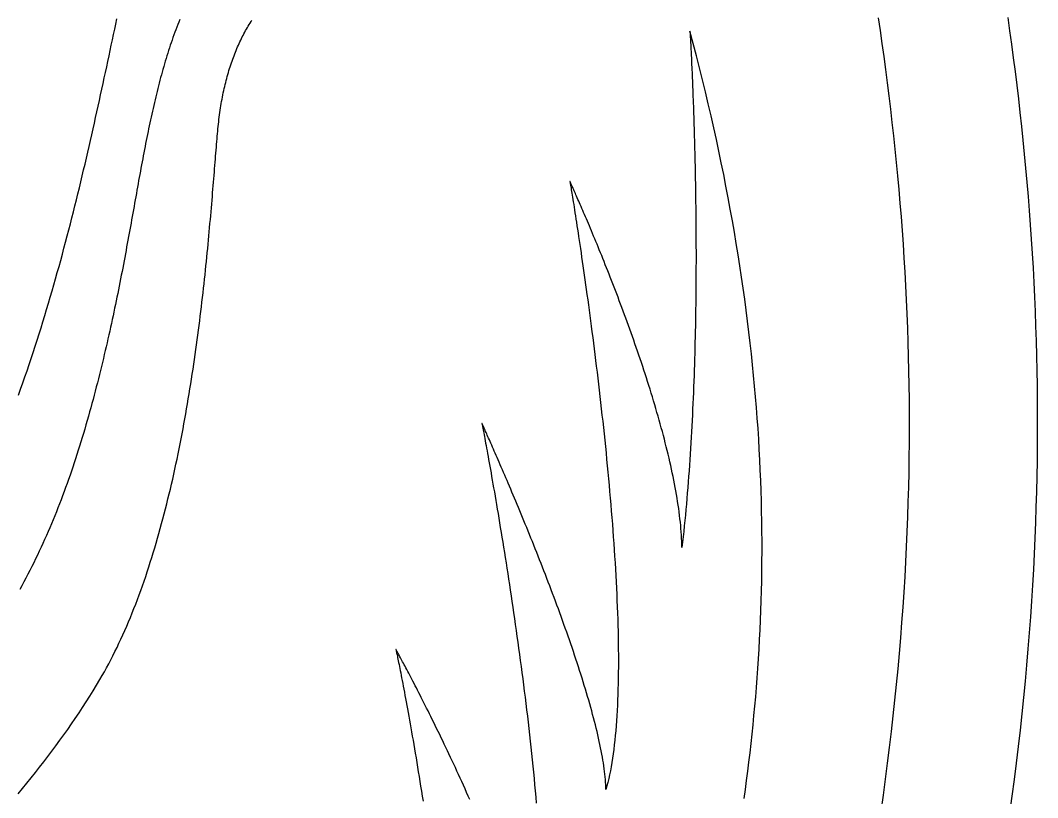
# Model space of a CAD drawing. Extents: x 5 to 105, y 2 to 136.
# Drawn here: x 87.6 to 98.06, y 64.69 to 72.68 of the extents above; entities that cross this region are included whole.
import ezdxf

# ---------------------------------------------------------------- set-up
doc = ezdxf.new("R2010")
doc.units = 0
doc.layers.get('0').update_dxf_attribs({"linetype": 'CONTINUOUS'})

msp = doc.modelspace()

# ---------------------------------------------------------------- linework, layer by layer
at = {"color": 7}
for points in [[(96.423, 72.706, 0), (96.4428, 72.5735, 0), (96.4619, 72.4405, 0), (96.4806, 72.3069, 0), (96.4987, 72.1727, 0), (96.5162, 72.038, 0), (96.5331, 71.9027, 0), (96.5495, 71.7669, 0), (96.5653, 71.6305, 0), (96.5805, 71.4936, 0), (96.595, 71.3561, 0), (96.609, 71.218, 0), (96.6223, 71.0794, 0), (96.6349, 70.9402, 0), (96.647, 70.8004, 0), (96.6583, 70.6601, 0), (96.669, 70.5191, 0), (96.679, 70.3776, 0), (96.6882, 70.2355, 0), (96.6968, 70.0929, 0), (96.7047, 69.9496, 0), (96.7118, 69.8057, 0), (96.7182, 69.6613, 0), (96.7239, 69.5163, 0), (96.7288, 69.3706, 0), (96.7329, 69.2244, 0), (96.7363, 69.0775, 0), (96.7389, 68.9301, 0), (96.7407, 68.7821, 0), (96.7416, 68.6334, 0), (96.7418, 68.4841, 0), (96.7411, 68.3343, 0), (96.7396, 68.1838, 0), (96.7372, 68.0327, 0), (96.734, 67.8809, 0), (96.7299, 67.7286, 0), (96.7249, 67.5756, 0), (96.7191, 67.422, 0), (96.7123, 67.2678, 0), (96.7046, 67.1129, 0), (96.696, 66.9574, 0), (96.6865, 66.8013, 0), (96.676, 66.6445, 0), (96.6646, 66.4871, 0), (96.6522, 66.3291, 0), (96.6389, 66.1704, 0), (96.6246, 66.011, 0), (96.6092, 65.851, 0), (96.5929, 65.6904, 0), (96.5756, 65.5291, 0), (96.5572, 65.3671, 0), (96.5378, 65.2045, 0), (96.5174, 65.0412, 0), (96.4959, 64.8773, 0), (96.4733, 64.7127, 0), (96.4497, 64.5474, 0)], [(97.7786, 64.5296, 0), (97.8023, 64.7015, 0), (97.8248, 64.8726, 0), (97.8463, 65.0431, 0), (97.8667, 65.2128, 0), (97.886, 65.3818, 0), (97.9042, 65.5501, 0), (97.9214, 65.7177, 0), (97.9376, 65.8846, 0), (97.9527, 66.0508, 0), (97.9668, 66.2163, 0), (97.9799, 66.3811, 0), (97.992, 66.5452, 0), (98.0031, 66.7086, 0), (98.0132, 66.8713, 0), (98.0224, 67.0334, 0), (98.0306, 67.1948, 0), (98.0379, 67.3554, 0), (98.0442, 67.5154, 0), (98.0496, 67.6748, 0), (98.0541, 67.8334, 0), (98.0576, 67.9914, 0), (98.0603, 68.1488, 0), (98.0621, 68.3054, 0), (98.0631, 68.4614, 0), (98.0632, 68.6168, 0), (98.0624, 68.7715, 0), (98.0608, 68.9255, 0), (98.0583, 69.0789, 0), (98.0551, 69.2316, 0), (98.051, 69.3837, 0), (98.0461, 69.5352, 0), (98.0405, 69.686, 0), (98.034, 69.8362, 0), (98.0268, 69.9857, 0), (98.0189, 70.1346, 0), (98.0102, 70.2829, 0), (98.0008, 70.4306, 0), (97.9906, 70.5776, 0), (97.9798, 70.724, 0), (97.9682, 70.8698, 0), (97.956, 71.015, 0), (97.943, 71.1596, 0), (97.9295, 71.3036, 0), (97.9152, 71.4469, 0), (97.9003, 71.5897, 0), (97.8847, 71.7318, 0), (97.8686, 71.8734, 0), (97.8518, 72.0143, 0), (97.8344, 72.1547, 0), (97.8164, 72.2944, 0), (97.7979, 72.4336, 0), (97.7787, 72.5722, 0), (97.759, 72.7102, 0)], [(87.583, 68.8256, 0), (87.6054, 68.8883, 0), (87.6276, 68.951, 0), (87.6495, 69.0138, 0), (87.6711, 69.0767, 0), (87.6925, 69.1396, 0), (87.7135, 69.2026, 0), (87.7344, 69.2657, 0), (87.7549, 69.3288, 0), (87.7752, 69.3919, 0), (87.7953, 69.455, 0), (87.8151, 69.5182, 0), (87.8346, 69.5813, 0), (87.8539, 69.6445, 0), (87.873, 69.7076, 0), (87.8918, 69.7708, 0), (87.9104, 69.8339, 0), (87.9288, 69.897, 0), (87.9469, 69.96, 0), (87.9649, 70.023, 0), (87.9826, 70.086, 0), (88, 70.1489, 0), (88.0173, 70.2118, 0), (88.0344, 70.2745, 0), (88.0512, 70.3372, 0), (88.0679, 70.3998, 0), (88.0844, 70.4623, 0), (88.1006, 70.5247, 0), (88.1167, 70.587, 0), (88.1326, 70.6492, 0), (88.1483, 70.7113, 0), (88.1638, 70.7732, 0), (88.1791, 70.835, 0), (88.1943, 70.8966, 0), (88.2093, 70.9581, 0), (88.2241, 71.0194, 0), (88.2387, 71.0806, 0), (88.2532, 71.1416, 0), (88.2676, 71.2024, 0), (88.2817, 71.263, 0), (88.2958, 71.3234, 0), (88.3096, 71.3836, 0), (88.3234, 71.4436, 0), (88.337, 71.5034, 0), (88.3504, 71.5629, 0), (88.3637, 71.6223, 0), (88.3769, 71.6813, 0), (88.39, 71.7402, 0), (88.4029, 71.7987, 0), (88.4157, 71.857, 0), (88.4284, 71.9151, 0), (88.441, 71.9728, 0), (88.4535, 72.0303, 0), (88.4658, 72.0875, 0), (88.4781, 72.1444, 0), (88.4902, 72.201, 0), (88.5023, 72.2572, 0), (88.5143, 72.3132, 0), (88.5261, 72.3688, 0), (88.5379, 72.424, 0), (88.5496, 72.479, 0), (88.5612, 72.5335, 0), (88.5728, 72.5878, 0), (88.5842, 72.6416, 0), (88.5956, 72.6951, 0)], [(89.2416, 72.6878, 0), (89.2312, 72.6617, 0), (89.2209, 72.6355, 0), (89.2108, 72.6092, 0), (89.2009, 72.5828, 0), (89.1911, 72.5563, 0), (89.1815, 72.5298, 0), (89.172, 72.5031, 0), (89.1626, 72.4763, 0), (89.1534, 72.4495, 0), (89.1444, 72.4226, 0), (89.1355, 72.3955, 0), (89.1267, 72.3684, 0), (89.118, 72.3412, 0), (89.1094, 72.3138, 0), (89.101, 72.2864, 0), (89.0927, 72.2589, 0), (89.0845, 72.2313, 0), (89.0765, 72.2035, 0), (89.0685, 72.1757, 0), (89.0606, 72.1477, 0), (89.0529, 72.1197, 0), (89.0453, 72.0915, 0), (89.0377, 72.0633, 0), (89.0303, 72.0349, 0), (89.0229, 72.0064, 0), (89.0156, 71.9778, 0), (89.0085, 71.9491, 0), (89.0014, 71.9203, 0), (88.9944, 71.8914, 0), (88.9874, 71.8624, 0), (88.9806, 71.8332, 0), (88.9738, 71.8039, 0), (88.9671, 71.7745, 0), (88.9604, 71.745, 0), (88.9538, 71.7154, 0), (88.9473, 71.6856, 0), (88.9408, 71.6558, 0), (88.9344, 71.6258, 0), (88.9281, 71.5957, 0), (88.9218, 71.5654, 0), (88.9155, 71.535, 0), (88.9093, 71.5045, 0), (88.9031, 71.4739, 0), (88.8969, 71.4432, 0), (88.8908, 71.4123, 0), (88.8848, 71.3813, 0), (88.8787, 71.3501, 0), (88.8727, 71.3188, 0), (88.8667, 71.2874, 0), (88.8607, 71.2559, 0), (88.8547, 71.2242, 0), (88.8488, 71.1924, 0), (88.8428, 71.1604, 0), (88.8369, 71.1283, 0), (88.831, 71.0961, 0), (88.825, 71.0637, 0), (88.8191, 71.0312, 0), (88.8132, 70.9985, 0), (88.8072, 70.9657, 0), (88.8013, 70.9328, 0), (88.7953, 70.8997, 0), (88.7894, 70.8664, 0), (88.7834, 70.8331, 0), (88.7773, 70.7995, 0), (88.7713, 70.7658, 0), (88.7652, 70.732, 0), (88.7591, 70.698, 0), (88.753, 70.6639, 0), (88.7468, 70.6296, 0), (88.7406, 70.5951, 0), (88.7343, 70.5605, 0), (88.728, 70.5257, 0), (88.7217, 70.4908, 0), (88.7153, 70.4557, 0), (88.7088, 70.4205, 0), (88.7023, 70.3851, 0), (88.6957, 70.3495, 0), (88.6891, 70.3138, 0), (88.6824, 70.2779, 0), (88.6756, 70.2418, 0), (88.6688, 70.2056, 0), (88.6619, 70.1692, 0), (88.6549, 70.1327, 0), (88.6478, 70.0959, 0), (88.6407, 70.059, 0), (88.6334, 70.022, 0), (88.6261, 69.9847, 0), (88.6186, 69.9473, 0), (88.6111, 69.9097, 0), (88.6035, 69.872, 0), (88.5958, 69.834, 0), (88.5879, 69.7959, 0), (88.58, 69.7576, 0), (88.572, 69.7192, 0), (88.5638, 69.6805, 0), (88.5555, 69.6417, 0), (88.5471, 69.6027, 0), (88.5386, 69.5635, 0), (88.53, 69.5241, 0), (88.5212, 69.4845, 0), (88.5123, 69.4448, 0), (88.5033, 69.4048, 0), (88.4941, 69.3647, 0), (88.4848, 69.3244, 0), (88.4753, 69.2839, 0), (88.4657, 69.2432, 0), (88.456, 69.2023, 0), (88.4461, 69.1612, 0), (88.436, 69.1199, 0), (88.4258, 69.0785, 0), (88.4154, 69.0368, 0), (88.4049, 68.9949, 0), (88.3942, 68.9529, 0), (88.3833, 68.9106, 0), (88.3723, 68.8682, 0), (88.361, 68.8255, 0), (88.3496, 68.7826, 0), (88.3381, 68.7396, 0), (88.3263, 68.6963, 0), (88.3143, 68.6528, 0), (88.3022, 68.6091, 0), (88.2899, 68.5652, 0), (88.2773, 68.5211, 0)], [(89.6345, 71.5644, 0), (89.6369, 71.5889, 0), (89.6394, 71.6132, 0), (89.642, 71.6374, 0), (89.6448, 71.6614, 0), (89.6477, 71.6852, 0), (89.6508, 71.7088, 0), (89.654, 71.7322, 0), (89.6573, 71.7554, 0), (89.6609, 71.7785, 0), (89.6645, 71.8014, 0), (89.6683, 71.8241, 0), (89.6722, 71.8466, 0), (89.6763, 71.869, 0), (89.6805, 71.8911, 0), (89.6848, 71.9131, 0), (89.6893, 71.935, 0), (89.6939, 71.9566, 0), (89.6987, 71.9781, 0), (89.7036, 71.9993, 0), (89.7086, 72.0204, 0), (89.7138, 72.0414, 0), (89.7191, 72.0621, 0), (89.7245, 72.0827, 0), (89.7301, 72.1031, 0), (89.7358, 72.1234, 0), (89.7416, 72.1434, 0), (89.7476, 72.1633, 0), (89.7536, 72.183, 0), (89.7599, 72.2026, 0), (89.7662, 72.2219, 0), (89.7727, 72.2411, 0), (89.7793, 72.2602, 0), (89.786, 72.279, 0), (89.7929, 72.2977, 0), (89.7999, 72.3162, 0), (89.807, 72.3346, 0), (89.8142, 72.3527, 0), (89.8216, 72.3708, 0), (89.8291, 72.3886, 0), (89.8367, 72.4063, 0), (89.8444, 72.4238, 0), (89.8523, 72.4411, 0), (89.8602, 72.4583, 0), (89.8683, 72.4753, 0), (89.8765, 72.4921, 0), (89.8849, 72.5088, 0), (89.8933, 72.5253, 0), (89.9019, 72.5416, 0), (89.9106, 72.5578, 0), (89.9194, 72.5738, 0), (89.9283, 72.5897, 0), (89.9373, 72.6054, 0), (89.9465, 72.6209, 0), (89.9557, 72.6363, 0), (89.9651, 72.6515, 0), (89.9746, 72.6665, 0), (89.9842, 72.6814, 0)], [(94.4877, 72.5674, 0), (94.4878, 72.5669, 0), (94.4879, 72.5652, 0), (94.488, 72.5625, 0), (94.4883, 72.5587, 0), (94.4886, 72.5538, 0), (94.4889, 72.5478, 0), (94.4893, 72.5409, 0), (94.4898, 72.5328, 0), (94.4903, 72.5238, 0), (94.4909, 72.5137, 0), (94.4915, 72.5026, 0), (94.4922, 72.4906, 0), (94.4929, 72.4775, 0), (94.4936, 72.4635, 0), (94.4944, 72.4486, 0), (94.4953, 72.4326, 0), (94.4962, 72.4158, 0), (94.4971, 72.398, 0), (94.498, 72.3793, 0), (94.499, 72.3597, 0), (94.5, 72.3392, 0), (94.5011, 72.3178, 0), (94.5022, 72.2955, 0), (94.5033, 72.2723, 0), (94.5044, 72.2484, 0), (94.5055, 72.2235, 0), (94.5067, 72.1979, 0), (94.5079, 72.1714, 0), (94.5091, 72.1441, 0), (94.5103, 72.116, 0), (94.5115, 72.0871, 0), (94.5128, 72.0574, 0), (94.514, 72.027, 0), (94.5153, 71.9958, 0), (94.5166, 71.9638, 0), (94.5178, 71.9312, 0), (94.5191, 71.8977, 0), (94.5204, 71.8636, 0), (94.5216, 71.8288, 0), (94.5229, 71.7933, 0), (94.5241, 71.7571, 0), (94.5254, 71.7202, 0), (94.5266, 71.6827, 0), (94.5279, 71.6445, 0), (94.5291, 71.6057, 0), (94.5303, 71.5662, 0), (94.5315, 71.5261, 0), (94.5326, 71.4855, 0), (94.5338, 71.4442, 0), (94.5349, 71.4023, 0), (94.536, 71.3599, 0), (94.537, 71.3168, 0), (94.5381, 71.2733, 0), (94.5391, 71.2292, 0), (94.5401, 71.1845, 0), (94.541, 71.1394, 0), (94.5419, 71.0937, 0), (94.5428, 71.0475, 0), (94.5436, 71.0008, 0), (94.5444, 70.9537, 0), (94.5452, 70.9061, 0), (94.5459, 70.858, 0), (94.5465, 70.8095, 0), (94.5471, 70.7605, 0), (94.5477, 70.7111, 0), (94.5482, 70.6613, 0), (94.5486, 70.6111, 0), (94.549, 70.5605, 0), (94.5494, 70.5095, 0), (94.5497, 70.4581, 0), (94.5499, 70.4064, 0), (94.55, 70.3543, 0), (94.5501, 70.3019, 0), (94.5501, 70.2491, 0), (94.5501, 70.1961, 0), (94.5499, 70.1427, 0), (94.5497, 70.089, 0), (94.5495, 70.035, 0), (94.5491, 69.9808, 0), (94.5487, 69.9263, 0), (94.5482, 69.8715, 0), (94.5476, 69.8165, 0), (94.5469, 69.7612, 0), (94.5462, 69.7057, 0), (94.5453, 69.6501, 0), (94.5444, 69.5942, 0), (94.5433, 69.5381, 0), (94.5422, 69.4818, 0), (94.541, 69.4254, 0), (94.5397, 69.3688, 0), (94.5383, 69.312, 0), (94.5368, 69.2552, 0), (94.5351, 69.1982, 0), (94.5334, 69.141, 0), (94.5316, 69.0838, 0), (94.5296, 69.0265, 0), (94.5276, 68.969, 0), (94.5254, 68.9115, 0), (94.5232, 68.854, 0), (94.5208, 68.7964, 0), (94.5183, 68.7387, 0), (94.5156, 68.6811, 0), (94.5129, 68.6233, 0), (94.51, 68.5656, 0), (94.507, 68.5079, 0), (94.5039, 68.4502, 0), (94.5006, 68.3925, 0), (94.4972, 68.3349, 0), (94.4937, 68.2773, 0), (94.4901, 68.2197, 0), (94.4863, 68.1622, 0), (94.4823, 68.1048, 0), (94.4783, 68.0475, 0), (94.4741, 67.9902, 0), (94.4697, 67.9331, 0), (94.4652, 67.8761, 0), (94.4606, 67.8192, 0), (94.4558, 67.7625, 0), (94.4508, 67.7059, 0), (94.4457, 67.6495, 0), (94.4405, 67.5932, 0), (94.435, 67.5371, 0), (94.4295, 67.4812, 0), (94.4237, 67.4255, 0), (94.4178, 67.3701, 0), (94.4118, 67.3148, 0), (94.4055, 67.2598, 0)], [(95.0447, 64.6779, 0), (95.0577, 64.7714, 0), (95.0704, 64.8652, 0), (95.0826, 64.9593, 0), (95.0944, 65.0537, 0), (95.1057, 65.1485, 0), (95.1166, 65.2436, 0), (95.127, 65.339, 0), (95.1369, 65.4348, 0), (95.1464, 65.5309, 0), (95.1553, 65.6273, 0), (95.1638, 65.7241, 0), (95.1719, 65.8212, 0), (95.1794, 65.9187, 0), (95.1864, 66.0165, 0), (95.1929, 66.1148, 0), (95.1989, 66.2133, 0), (95.2043, 66.3123, 0), (95.2093, 66.4116, 0), (95.2137, 66.5113, 0), (95.2175, 66.6114, 0), (95.2208, 66.7118, 0), (95.2236, 66.8127, 0), (95.2258, 66.9139, 0), (95.2274, 67.0156, 0), (95.2285, 67.1177, 0), (95.229, 67.2201, 0), (95.2289, 67.323, 0), (95.2282, 67.4263, 0), (95.2269, 67.53, 0), (95.225, 67.6341, 0), (95.2226, 67.7386, 0), (95.2195, 67.8436, 0), (95.2157, 67.949, 0), (95.2114, 68.0549, 0), (95.2064, 68.1612, 0), (95.2008, 68.2679, 0), (95.1945, 68.3751, 0), (95.1876, 68.4828, 0), (95.18, 68.5909, 0), (95.1718, 68.6994, 0), (95.1629, 68.8085, 0), (95.1533, 68.918, 0), (95.143, 69.0279, 0), (95.1321, 69.1384, 0), (95.1204, 69.2493, 0), (95.1081, 69.3608, 0), (95.095, 69.4727, 0), (95.0813, 69.5851, 0), (95.0668, 69.698, 0), (95.0516, 69.8114, 0), (95.0357, 69.9253, 0), (95.019, 70.0397, 0), (95.0016, 70.1547, 0), (94.9834, 70.2701, 0), (94.9645, 70.3861, 0), (94.9448, 70.5026, 0), (94.9244, 70.6196, 0), (94.9031, 70.7372, 0), (94.8811, 70.8553, 0), (94.8583, 70.9739, 0), (94.8348, 71.0931, 0), (94.8104, 71.2129, 0), (94.7852, 71.3332, 0), (94.7592, 71.454, 0), (94.7324, 71.5754, 0), (94.7047, 71.6974, 0), (94.6763, 71.82, 0), (94.647, 71.9431, 0), (94.6168, 72.0668, 0), (94.5859, 72.1911, 0), (94.554, 72.3159, 0), (94.5213, 72.4414, 0), (94.4877, 72.5674, 0)], [(88.4214, 65.9026, 0), (88.4443, 65.9421, 0), (88.4669, 65.9821, 0), (88.4893, 66.0226, 0), (88.5113, 66.0635, 0), (88.533, 66.1048, 0), (88.5545, 66.1466, 0), (88.5756, 66.1888, 0), (88.5964, 66.2314, 0), (88.6169, 66.2745, 0), (88.6372, 66.3179, 0), (88.6571, 66.3617, 0), (88.6768, 66.4059, 0), (88.6962, 66.4505, 0), (88.7153, 66.4954, 0), (88.7341, 66.5407, 0), (88.7527, 66.5863, 0), (88.7709, 66.6322, 0), (88.7889, 66.6785, 0), (88.8067, 66.7251, 0), (88.8241, 66.7719, 0), (88.8413, 66.8191, 0), (88.8583, 66.8666, 0), (88.8749, 66.9143, 0), (88.8914, 66.9623, 0), (88.9075, 67.0106, 0), (88.9234, 67.0591, 0), (88.9391, 67.1078, 0), (88.9545, 67.1568, 0), (88.9696, 67.2059, 0), (88.9845, 67.2553, 0), (88.9992, 67.3049, 0), (89.0136, 67.3547, 0), (89.0278, 67.4047, 0), (89.0418, 67.4548, 0), (89.0555, 67.5051, 0), (89.069, 67.5555, 0), (89.0823, 67.6061, 0), (89.0953, 67.6569, 0), (89.1081, 67.7077, 0), (89.1207, 67.7587, 0), (89.1331, 67.8097, 0), (89.1453, 67.8609, 0), (89.1572, 67.9121, 0), (89.169, 67.9635, 0), (89.1805, 68.0149, 0), (89.1918, 68.0663, 0), (89.2029, 68.1178, 0), (89.2138, 68.1694, 0), (89.2245, 68.221, 0), (89.235, 68.2725, 0), (89.2454, 68.3242, 0), (89.2555, 68.3758, 0), (89.2654, 68.4274, 0), (89.2752, 68.4789, 0), (89.2847, 68.5305, 0), (89.2941, 68.582, 0), (89.3033, 68.6335, 0), (89.3123, 68.6849, 0), (89.3211, 68.7363, 0), (89.3298, 68.7876, 0), (89.3383, 68.8388, 0), (89.3466, 68.8899, 0), (89.3548, 68.9409, 0), (89.3627, 68.9918, 0), (89.3706, 69.0426, 0), (89.3782, 69.0932, 0), (89.3857, 69.1437, 0), (89.3931, 69.1941, 0), (89.4003, 69.2443, 0), (89.4073, 69.2943, 0), (89.4142, 69.3442, 0), (89.421, 69.3939, 0), (89.4276, 69.4434, 0), (89.434, 69.4926, 0), (89.4404, 69.5417, 0), (89.4465, 69.5905, 0), (89.4526, 69.6391, 0), (89.4585, 69.6875, 0), (89.4643, 69.7356, 0), (89.47, 69.7834, 0), (89.4755, 69.831, 0), (89.4809, 69.8783, 0), (89.4862, 69.9253, 0), (89.4914, 69.972, 0), (89.4964, 70.0184, 0), (89.5014, 70.0645, 0), (89.5062, 70.1103, 0), (89.5109, 70.1557, 0), (89.5155, 70.2008, 0), (89.52, 70.2455, 0), (89.5244, 70.2898, 0), (89.5287, 70.3338, 0), (89.5329, 70.3774, 0), (89.5371, 70.4206, 0), (89.5411, 70.4634, 0), (89.545, 70.5058, 0), (89.5489, 70.5478, 0), (89.5526, 70.5893, 0), (89.5563, 70.6304, 0), (89.5599, 70.6711, 0), (89.5634, 70.7113, 0), (89.5668, 70.751, 0), (89.5702, 70.7902, 0), (89.5735, 70.829, 0), (89.5767, 70.8672, 0), (89.5798, 70.905, 0), (89.5829, 70.9422, 0), (89.5859, 70.9789, 0), (89.5889, 71.0151, 0), (89.5918, 71.0508, 0), (89.5946, 71.0859, 0), (89.5974, 71.1204, 0), (89.6002, 71.1543, 0), (89.6029, 71.1877, 0), (89.6055, 71.2205, 0), (89.6081, 71.2527, 0), (89.6107, 71.2842, 0), (89.6132, 71.3152, 0), (89.6157, 71.3455, 0), (89.6182, 71.3752, 0), (89.6206, 71.4042, 0), (89.623, 71.4326, 0), (89.6253, 71.4603, 0), (89.6277, 71.4874, 0), (89.63, 71.5138, 0), (89.6323, 71.5394, 0), (89.6345, 71.5644, 0)], [(94.4055, 67.2598, 0), (94.4048, 67.2911, 0), (94.4037, 67.3228, 0), (94.4023, 67.3549, 0), (94.4004, 67.3874, 0), (94.3981, 67.4203, 0), (94.3954, 67.4535, 0), (94.3924, 67.4871, 0), (94.389, 67.5211, 0), (94.3852, 67.5554, 0), (94.3811, 67.59, 0), (94.3767, 67.6249, 0), (94.3719, 67.6601, 0), (94.3667, 67.6957, 0), (94.3613, 67.7315, 0), (94.3555, 67.7676, 0), (94.3494, 67.8039, 0), (94.343, 67.8405, 0), (94.3362, 67.8774, 0), (94.3292, 67.9145, 0), (94.322, 67.9518, 0), (94.3144, 67.9893, 0), (94.3065, 68.027, 0), (94.2984, 68.0649, 0), (94.29, 68.103, 0), (94.2814, 68.1412, 0), (94.2725, 68.1796, 0), (94.2634, 68.2182, 0), (94.254, 68.2569, 0), (94.2444, 68.2957, 0), (94.2346, 68.3346, 0), (94.2246, 68.3737, 0), (94.2143, 68.4128, 0), (94.2039, 68.4521, 0), (94.1933, 68.4914, 0), (94.1824, 68.5307, 0), (94.1714, 68.5701, 0), (94.1602, 68.6096, 0), (94.1489, 68.6491, 0), (94.1373, 68.6886, 0), (94.1257, 68.7281, 0), (94.1138, 68.7677, 0), (94.1019, 68.8072, 0), (94.0897, 68.8467, 0), (94.0775, 68.8862, 0), (94.0651, 68.9256, 0), (94.0526, 68.965, 0), (94.0401, 69.0043, 0), (94.0274, 69.0436, 0), (94.0146, 69.0827, 0), (94.0017, 69.1218, 0), (93.9887, 69.1608, 0), (93.9756, 69.1996, 0), (93.9625, 69.2384, 0), (93.9493, 69.277, 0), (93.9361, 69.3154, 0), (93.9228, 69.3537, 0), (93.9094, 69.3919, 0), (93.896, 69.4298, 0), (93.8826, 69.4676, 0), (93.8692, 69.5051, 0), (93.8557, 69.5425, 0), (93.8423, 69.5797, 0), (93.8288, 69.6166, 0), (93.8153, 69.6532, 0), (93.8018, 69.6897, 0), (93.7884, 69.7258, 0), (93.7749, 69.7617, 0), (93.7615, 69.7973, 0), (93.7481, 69.8327, 0), (93.7348, 69.8677, 0), (93.7215, 69.9024, 0), (93.7083, 69.9368, 0), (93.6951, 69.9708, 0), (93.682, 70.0045, 0), (93.6689, 70.0379, 0), (93.656, 70.0708, 0), (93.6431, 70.1034, 0), (93.6303, 70.1357, 0), (93.6176, 70.1675, 0), (93.6051, 70.1989, 0), (93.5926, 70.2299, 0), (93.5802, 70.2605, 0), (93.568, 70.2906, 0), (93.5559, 70.3203, 0), (93.544, 70.3495, 0), (93.5322, 70.3783, 0), (93.5205, 70.4065, 0), (93.509, 70.4343, 0), (93.4977, 70.4616, 0), (93.4865, 70.4884, 0), (93.4756, 70.5146, 0), (93.4648, 70.5403, 0), (93.4541, 70.5655, 0), (93.4437, 70.5901, 0), (93.4335, 70.6142, 0), (93.4235, 70.6376, 0), (93.4138, 70.6605, 0), (93.4042, 70.6828, 0), (93.3949, 70.7045, 0), (93.3858, 70.7256, 0), (93.377, 70.746, 0), (93.3684, 70.7658, 0), (93.36, 70.785, 0), (93.3519, 70.8035, 0), (93.3441, 70.8213, 0), (93.3366, 70.8385, 0), (93.3294, 70.8549, 0), (93.3224, 70.8707, 0), (93.3158, 70.8857, 0), (93.3094, 70.9, 0), (93.3034, 70.9136, 0), (93.2976, 70.9265, 0), (93.2922, 70.9386, 0), (93.2871, 70.9499, 0), (93.2824, 70.9605, 0), (93.278, 70.9703, 0), (93.2739, 70.9792, 0), (93.2702, 70.9874, 0), (93.2669, 70.9948, 0), (93.2639, 71.0013, 0), (93.2613, 71.007, 0), (93.2591, 71.0118, 0), (93.2573, 71.0158, 0), (93.2558, 71.019, 0), (93.2548, 71.0212, 0), (93.2542, 71.0226, 0), (93.254, 71.023, 0)], [(93.254, 71.023, 0), (93.2541, 71.0221, 0), (93.2546, 71.0195, 0), (93.2553, 71.0152, 0), (93.2563, 71.0091, 0), (93.2576, 71.0014, 0), (93.2591, 70.992, 0), (93.2609, 70.9811, 0), (93.263, 70.9685, 0), (93.2653, 70.9543, 0), (93.2679, 70.9386, 0), (93.2707, 70.9213, 0), (93.2737, 70.9025, 0), (93.277, 70.8823, 0), (93.2805, 70.8606, 0), (93.2842, 70.8374, 0), (93.2881, 70.8128, 0), (93.2922, 70.7869, 0), (93.2965, 70.7595, 0), (93.301, 70.7308, 0), (93.3057, 70.7008, 0), (93.3106, 70.6695, 0), (93.3156, 70.637, 0), (93.3208, 70.6031, 0), (93.3262, 70.5681, 0), (93.3317, 70.5318, 0), (93.3373, 70.4944, 0), (93.3432, 70.4558, 0), (93.3491, 70.4161, 0), (93.3552, 70.3752, 0), (93.3614, 70.3333, 0), (93.3677, 70.2903, 0), (93.3742, 70.2462, 0), (93.3807, 70.2012, 0), (93.3873, 70.1551, 0), (93.3941, 70.1081, 0), (93.4009, 70.0602, 0), (93.4078, 70.0113, 0), (93.4148, 69.9615, 0), (93.4219, 69.9108, 0), (93.429, 69.8593, 0), (93.4362, 69.807, 0), (93.4435, 69.7538, 0), (93.4508, 69.6999, 0), (93.4581, 69.6452, 0), (93.4655, 69.5897, 0), (93.4729, 69.5336, 0), (93.4803, 69.4767, 0), (93.4877, 69.4192, 0), (93.4952, 69.3611, 0), (93.5026, 69.3023, 0), (93.5101, 69.243, 0), (93.5176, 69.1831, 0), (93.525, 69.1226, 0), (93.5324, 69.0616, 0), (93.5398, 69.0001, 0), (93.5472, 68.9381, 0), (93.5545, 68.8756, 0), (93.5618, 68.8128, 0), (93.5691, 68.7495, 0), (93.5763, 68.6858, 0), (93.5834, 68.6218, 0), (93.5905, 68.5574, 0), (93.5975, 68.4928, 0), (93.6044, 68.4278, 0), (93.6112, 68.3626, 0), (93.618, 68.2971, 0), (93.6247, 68.2314, 0), (93.6312, 68.1655, 0), (93.6376, 68.0994, 0), (93.644, 68.0332, 0), (93.6502, 67.9668, 0), (93.6563, 67.9004, 0), (93.6622, 67.8339, 0), (93.6681, 67.7673, 0), (93.6737, 67.7006, 0), (93.6793, 67.634, 0), (93.6846, 67.5674, 0), (93.6899, 67.5008, 0), (93.6949, 67.4343, 0), (93.6998, 67.3679, 0), (93.7045, 67.3015, 0), (93.709, 67.2353, 0), (93.7133, 67.1693, 0), (93.7174, 67.1034, 0), (93.7213, 67.0378, 0), (93.725, 66.9723, 0), (93.7285, 66.9071, 0), (93.7318, 66.8422, 0), (93.7349, 66.7776, 0), (93.7377, 66.7133, 0), (93.7403, 66.6493, 0), (93.7426, 66.5857, 0), (93.7447, 66.5225, 0), (93.7465, 66.4597, 0), (93.7481, 66.3973, 0), (93.7494, 66.3354, 0), (93.7504, 66.274, 0), (93.7512, 66.2131, 0), (93.7516, 66.1527, 0), (93.7518, 66.0928, 0), (93.7517, 66.0336, 0), (93.7512, 65.9749, 0), (93.7505, 65.9169, 0), (93.7494, 65.8595, 0), (93.748, 65.8028, 0), (93.7463, 65.7467, 0), (93.7443, 65.6914, 0), (93.7419, 65.6369, 0), (93.7392, 65.583, 0), (93.7361, 65.53, 0), (93.7326, 65.4778, 0), (93.7288, 65.4264, 0), (93.7247, 65.3759, 0), (93.7201, 65.3263, 0), (93.7152, 65.2775, 0), (93.7099, 65.2297, 0), (93.7042, 65.1829, 0), (93.6981, 65.137, 0), (93.6915, 65.0921, 0), (93.6846, 65.0482, 0), (93.6773, 65.0054, 0), (93.6695, 64.9636, 0), (93.6613, 64.923, 0), (93.6527, 64.8834, 0), (93.6436, 64.845, 0), (93.6341, 64.8078, 0), (93.6241, 64.7717, 0)], [(88.2773, 68.5211, 0), (88.2646, 68.477, 0), (88.2518, 68.4331, 0), (88.2387, 68.3893, 0), (88.2255, 68.3456, 0), (88.2121, 68.3021, 0), (88.1985, 68.2588, 0), (88.1848, 68.2156, 0), (88.1709, 68.1726, 0), (88.1568, 68.1297, 0), (88.1425, 68.087, 0), (88.1281, 68.0444, 0), (88.1134, 68.002, 0), (88.0986, 67.9597, 0), (88.0836, 67.9176, 0), (88.0683, 67.8756, 0), (88.0529, 67.8337, 0), (88.0373, 67.792, 0), (88.0215, 67.7504, 0), (88.0055, 67.7089, 0), (87.9893, 67.6676, 0), (87.9729, 67.6264, 0), (87.9562, 67.5854, 0), (87.9394, 67.5445, 0), (87.9223, 67.5037, 0), (87.9051, 67.463, 0), (87.8876, 67.4225, 0), (87.8699, 67.382, 0), (87.852, 67.3417, 0), (87.8338, 67.3015, 0), (87.8154, 67.2615, 0), (87.7969, 67.2215, 0), (87.778, 67.1817, 0), (87.759, 67.142, 0), (87.7397, 67.1024, 0), (87.7202, 67.0629, 0), (87.7004, 67.0235, 0), (87.6804, 66.9842, 0), (87.6601, 66.9451, 0), (87.6397, 66.906, 0), (87.6189, 66.867, 0), (87.5979, 66.8282, 0)], [(93.6241, 64.7717, 0), (93.6234, 64.7963, 0), (93.6222, 64.8215, 0), (93.6206, 64.8474, 0), (93.6186, 64.8738, 0), (93.6161, 64.9008, 0), (93.6132, 64.9284, 0), (93.6099, 64.9565, 0), (93.6062, 64.9852, 0), (93.602, 65.0144, 0), (93.5975, 65.0442, 0), (93.5926, 65.0744, 0), (93.5873, 65.1051, 0), (93.5817, 65.1363, 0), (93.5757, 65.168, 0), (93.5693, 65.2001, 0), (93.5626, 65.2327, 0), (93.5555, 65.2657, 0), (93.5481, 65.2991, 0), (93.5404, 65.3329, 0), (93.5323, 65.3671, 0), (93.524, 65.4017, 0), (93.5153, 65.4366, 0), (93.5063, 65.4719, 0), (93.4971, 65.5075, 0), (93.4875, 65.5434, 0), (93.4777, 65.5797, 0), (93.4676, 65.6162, 0), (93.4573, 65.6531, 0), (93.4467, 65.6902, 0), (93.4358, 65.7275, 0), (93.4247, 65.7651, 0), (93.4134, 65.803, 0), (93.4018, 65.841, 0), (93.3901, 65.8793, 0), (93.3781, 65.9177, 0), (93.3659, 65.9563, 0), (93.3535, 65.9951, 0), (93.3409, 66.0341, 0), (93.3282, 66.0732, 0), (93.3152, 66.1124, 0), (93.3021, 66.1517, 0), (93.2889, 66.1912, 0), (93.2755, 66.2307, 0), (93.2619, 66.2703, 0), (93.2482, 66.3099, 0), (93.2344, 66.3496, 0), (93.2205, 66.3894, 0), (93.2064, 66.4292, 0), (93.1922, 66.4689, 0), (93.1779, 66.5087, 0), (93.1636, 66.5485, 0), (93.1491, 66.5882, 0), (93.1346, 66.6279, 0), (93.12, 66.6675, 0), (93.1053, 66.7071, 0), (93.0906, 66.7466, 0), (93.0758, 66.786, 0), (93.0609, 66.8253, 0), (93.0461, 66.8644, 0), (93.0312, 66.9035, 0), (93.0163, 66.9424, 0), (93.0013, 66.9811, 0), (92.9864, 67.0197, 0), (92.9715, 67.058, 0), (92.9565, 67.0962, 0), (92.9416, 67.1342, 0), (92.9267, 67.1719, 0), (92.9119, 67.2094, 0), (92.897, 67.2467, 0), (92.8823, 67.2837, 0), (92.8675, 67.3204, 0), (92.8529, 67.3568, 0), (92.8383, 67.3929, 0), (92.8237, 67.4288, 0), (92.8093, 67.4642, 0), (92.7949, 67.4994, 0), (92.7806, 67.5342, 0), (92.7665, 67.5686, 0), (92.7524, 67.6026, 0), (92.7385, 67.6363, 0), (92.7246, 67.6695, 0), (92.711, 67.7024, 0), (92.6974, 67.7348, 0), (92.684, 67.7667, 0), (92.6708, 67.7982, 0), (92.6577, 67.8292, 0), (92.6447, 67.8597, 0), (92.632, 67.8898, 0), (92.6194, 67.9193, 0), (92.6071, 67.9483, 0), (92.5949, 67.9768, 0), (92.5829, 68.0047, 0), (92.5712, 68.0321, 0), (92.5596, 68.0588, 0), (92.5483, 68.085, 0), (92.5372, 68.1106, 0), (92.5264, 68.1356, 0), (92.5158, 68.16, 0), (92.5054, 68.1837, 0), (92.4954, 68.2067, 0), (92.4856, 68.2291, 0), (92.476, 68.2508, 0), (92.4668, 68.2719, 0), (92.4578, 68.2922, 0), (92.4492, 68.3118, 0), (92.4408, 68.3306, 0), (92.4328, 68.3488, 0), (92.4251, 68.3661, 0), (92.4177, 68.3827, 0), (92.4106, 68.3985, 0), (92.4039, 68.4136, 0), (92.3976, 68.4278, 0), (92.3916, 68.4411, 0), (92.386, 68.4537, 0), (92.3807, 68.4654, 0), (92.3758, 68.4762, 0), (92.3713, 68.4862, 0), (92.3672, 68.4953, 0), (92.3635, 68.5035, 0), (92.3602, 68.5107, 0), (92.3573, 68.5171, 0), (92.3549, 68.5225, 0), (92.3528, 68.5269, 0), (92.3513, 68.5304, 0), (92.3501, 68.5329, 0), (92.3494, 68.5344, 0), (92.3492, 68.5349, 0)], [(92.3492, 68.5349, 0), (92.3494, 68.5341, 0), (92.3498, 68.5315, 0), (92.3506, 68.5274, 0), (92.3518, 68.5216, 0), (92.3532, 68.5141, 0), (92.3549, 68.5051, 0), (92.3569, 68.4946, 0), (92.3592, 68.4825, 0), (92.3618, 68.4688, 0), (92.3646, 68.4537, 0), (92.3677, 68.4371, 0), (92.3711, 68.4191, 0), (92.3747, 68.3996, 0), (92.3786, 68.3787, 0), (92.3827, 68.3565, 0), (92.3871, 68.3328, 0), (92.3916, 68.3079, 0), (92.3964, 68.2816, 0), (92.4015, 68.254, 0), (92.4067, 68.2251, 0), (92.4121, 68.195, 0), (92.4178, 68.1637, 0), (92.4236, 68.1312, 0), (92.4296, 68.0974, 0), (92.4358, 68.0626, 0), (92.4422, 68.0265, 0), (92.4487, 67.9894, 0), (92.4554, 67.9512, 0), (92.4623, 67.9119, 0), (92.4693, 67.8715, 0), (92.4764, 67.8302, 0), (92.4837, 67.7878, 0), (92.4911, 67.7444, 0), (92.4987, 67.7001, 0), (92.5063, 67.6549, 0), (92.5141, 67.6087, 0), (92.522, 67.5616, 0), (92.5299, 67.5137, 0), (92.538, 67.4649, 0), (92.5461, 67.4153, 0), (92.5544, 67.3649, 0), (92.5627, 67.3138, 0), (92.5711, 67.2618, 0), (92.5795, 67.2091, 0), (92.588, 67.1558, 0), (92.5965, 67.1017, 0), (92.6051, 67.0469, 0), (92.6138, 66.9916, 0), (92.6224, 66.9355, 0), (92.6311, 66.8789, 0), (92.6398, 66.8218, 0), (92.6485, 66.764, 0), (92.6572, 66.7057, 0), (92.6659, 66.6469, 0), (92.6746, 66.5877, 0), (92.6833, 66.5279, 0), (92.692, 66.4677, 0), (92.7007, 66.4071, 0), (92.7093, 66.3461, 0), (92.7179, 66.2848, 0), (92.7264, 66.223, 0), (92.7349, 66.161, 0), (92.7434, 66.0986, 0), (92.7518, 66.0359, 0), (92.7601, 65.973, 0), (92.7683, 65.9098, 0), (92.7765, 65.8464, 0), (92.7845, 65.7829, 0), (92.7925, 65.7191, 0), (92.8004, 65.6552, 0), (92.8082, 65.5912, 0), (92.8158, 65.527, 0), (92.8234, 65.4628, 0), (92.8308, 65.3985, 0), (92.8381, 65.3341, 0), (92.8452, 65.2698, 0), (92.8522, 65.2054, 0), (92.8591, 65.1411, 0), (92.8658, 65.0769, 0), (92.8723, 65.0127, 0), (92.8787, 64.9485, 0), (92.8849, 64.8846, 0), (92.8909, 64.8207, 0), (92.8968, 64.757, 0), (92.9024, 64.6935, 0), (92.9079, 64.6302, 0)], [(92.2248, 64.667, 0), (92.2082, 64.7045, 0), (92.1916, 64.7418, 0), (92.175, 64.779, 0), (92.1583, 64.8159, 0), (92.1417, 64.8526, 0), (92.1251, 64.889, 0), (92.1085, 64.9252, 0), (92.0919, 64.9612, 0), (92.0754, 64.9968, 0), (92.0589, 65.0322, 0), (92.0425, 65.0673, 0), (92.0262, 65.1021, 0), (92.0099, 65.1365, 0), (91.9937, 65.1707, 0), (91.9776, 65.2045, 0), (91.9616, 65.2379, 0), (91.9457, 65.271, 0), (91.9299, 65.3037, 0), (91.9143, 65.336, 0), (91.8987, 65.3679, 0), (91.8833, 65.3994, 0), (91.8681, 65.4305, 0), (91.853, 65.4611, 0), (91.8381, 65.4914, 0), (91.8233, 65.5211, 0), (91.8087, 65.5504, 0), (91.7943, 65.5792, 0), (91.7801, 65.6076, 0), (91.7661, 65.6354, 0), (91.7523, 65.6627, 0), (91.7387, 65.6895, 0), (91.7254, 65.7158, 0), (91.7123, 65.7415, 0), (91.6994, 65.7667, 0), (91.6868, 65.7913, 0), (91.6745, 65.8153, 0), (91.6624, 65.8387, 0), (91.6506, 65.8615, 0), (91.6391, 65.8838, 0), (91.6278, 65.9054, 0), (91.6169, 65.9263, 0), (91.6063, 65.9466, 0), (91.596, 65.9663, 0), (91.586, 65.9853, 0), (91.5763, 66.0036, 0), (91.567, 66.0212, 0), (91.5581, 66.0381, 0), (91.5495, 66.0543, 0), (91.5413, 66.0697, 0), (91.5334, 66.0845, 0), (91.5259, 66.0985, 0), (91.5188, 66.1117, 0), (91.5121, 66.1241, 0), (91.5059, 66.1358, 0), (91.5, 66.1467, 0), (91.4946, 66.1567, 0), (91.4895, 66.166, 0), (91.485, 66.1744, 0), (91.4808, 66.182, 0), (91.4772, 66.1888, 0), (91.474, 66.1946, 0), (91.4712, 66.1996, 0), (91.469, 66.2037, 0), (91.4672, 66.207, 0), (91.4659, 66.2093, 0), (91.4651, 66.2107, 0), (91.4649, 66.2112, 0)], [(91.4649, 66.2112, 0), (91.465, 66.2104, 0), (91.4655, 66.2083, 0), (91.4662, 66.2047, 0), (91.4673, 66.1998, 0), (91.4686, 66.1934, 0), (91.4702, 66.1857, 0), (91.4721, 66.1767, 0), (91.4742, 66.1663, 0), (91.4766, 66.1546, 0), (91.4792, 66.1417, 0), (91.4821, 66.1274, 0), (91.4853, 66.1119, 0), (91.4886, 66.0951, 0), (91.4922, 66.0771, 0), (91.4961, 66.0579, 0), (91.5001, 66.0376, 0), (91.5044, 66.016, 0), (91.5088, 65.9933, 0), (91.5135, 65.9694, 0), (91.5184, 65.9444, 0), (91.5234, 65.9183, 0), (91.5287, 65.8911, 0), (91.5341, 65.8628, 0), (91.5397, 65.8335, 0), (91.5455, 65.8031, 0), (91.5514, 65.7717, 0), (91.5575, 65.7393, 0), (91.5637, 65.7059, 0), (91.5701, 65.6715, 0), (91.5766, 65.6361, 0), (91.5832, 65.5999, 0), (91.59, 65.5627, 0), (91.5969, 65.5245, 0), (91.6039, 65.4855, 0), (91.611, 65.4457, 0), (91.6182, 65.4049, 0), (91.6255, 65.3633, 0), (91.6329, 65.3209, 0), (91.6404, 65.2777, 0), (91.648, 65.2337, 0), (91.6556, 65.189, 0), (91.6634, 65.1434, 0), (91.6711, 65.0972, 0), (91.679, 65.0502, 0), (91.6869, 65.0025, 0), (91.6948, 64.9541, 0), (91.7028, 64.905, 0), (91.7108, 64.8553, 0), (91.7188, 64.805, 0), (91.7269, 64.754, 0), (91.735, 64.7024, 0), (91.7431, 64.6502, 0)], [(87.5795, 64.727, 0), (87.6245, 64.7812, 0), (87.6691, 64.8356, 0), (87.7133, 64.8901, 0), (87.757, 64.9449, 0), (87.8003, 64.9998, 0), (87.8431, 65.0549, 0), (87.8855, 65.1102, 0), (87.9273, 65.1657, 0), (87.9687, 65.2213, 0), (88.0096, 65.2771, 0), (88.0499, 65.3331, 0), (88.0897, 65.3893, 0), (88.1289, 65.4457, 0), (88.1676, 65.5022, 0), (88.2057, 65.5589, 0), (88.2432, 65.6157, 0), (88.2801, 65.6728, 0), (88.3164, 65.73, 0), (88.352, 65.7874, 0), (88.387, 65.8449, 0), (88.4214, 65.9026, 0)]]:
    msp.add_polyline3d(points, dxfattribs=at)

doc.saveas('drawing.dxf')
